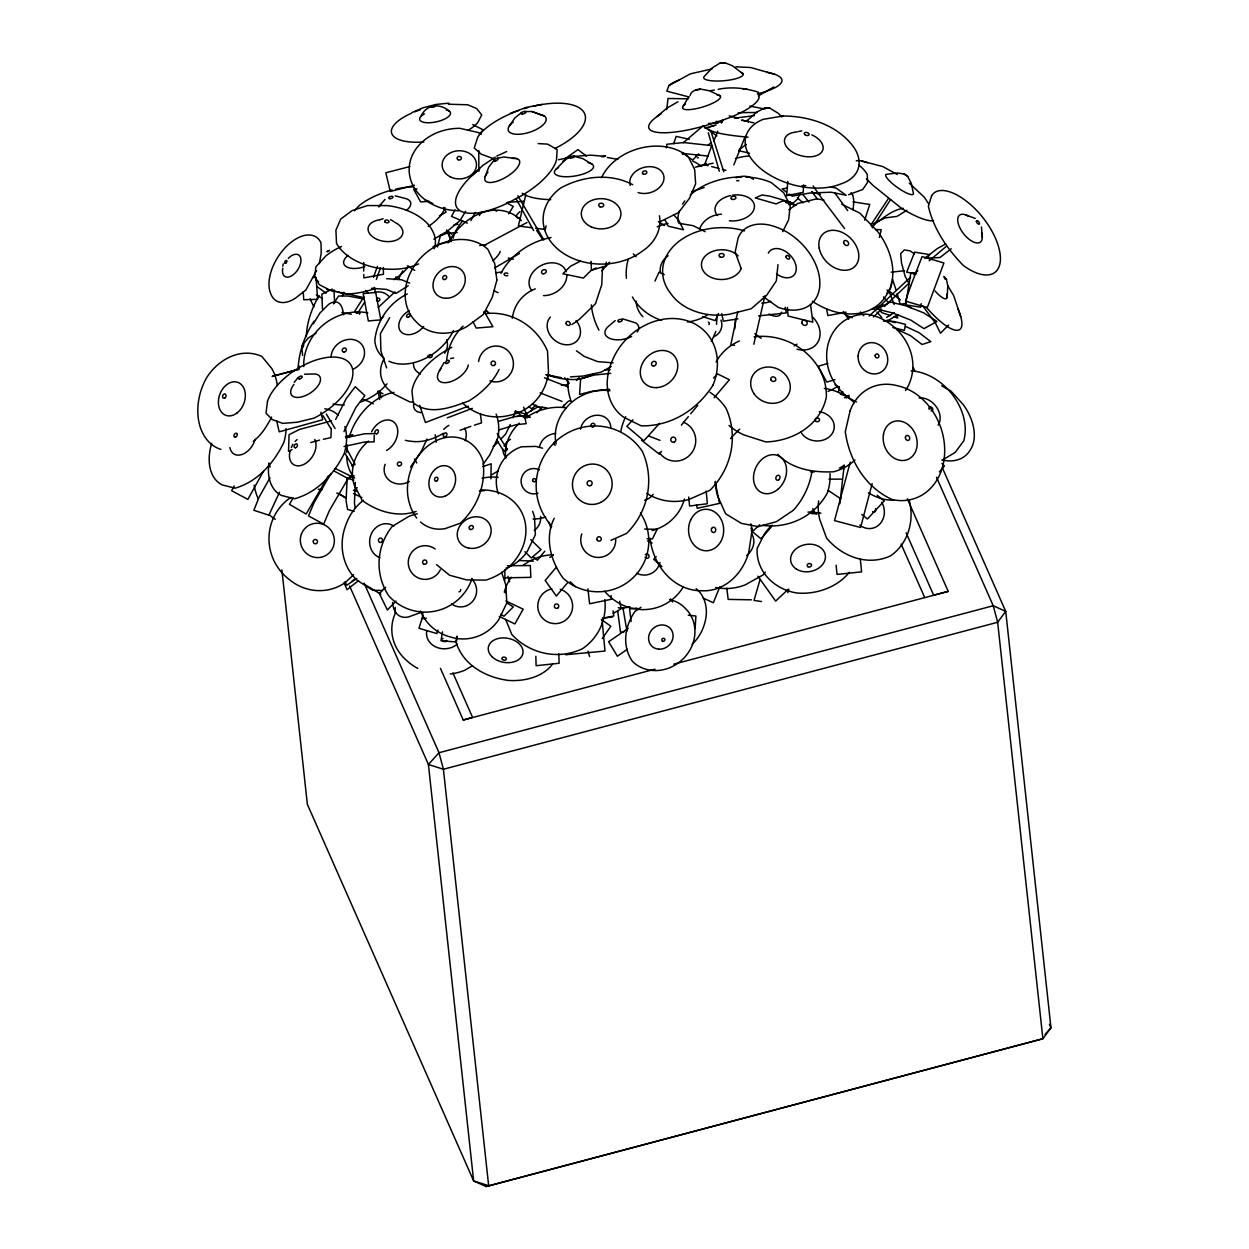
<?xml version="1.0" encoding="UTF-8"?>
<svg xmlns="http://www.w3.org/2000/svg" width="1249" height="1249" viewBox="0 0 1249 1249"><rect width="100%" height="100%" fill="white"/><g stroke="black" fill="none" stroke-linecap="round" stroke-linejoin="round"><path stroke-width="1.5" d="M374.232 435.276L374.122 441.881L364.614 441.99L344.021 446.502M333.951 289.784L334.623 302.961M363.678 262.524L363.709 271.095M331.266 428.313L330.938 437.618L323.366 439.289M422.787 613.072L422.568 618.614L426.346 618.193M602.564 267.036L601.768 284.647L595.492 303.71L579.677 319.057A53.535 42.638 -30 0 1 571.777 324.506M803.575 185.039L803.216 192.346L786.636 195.687L787.807 181.339M734.802 328.893L735.333 319.885M695.068 628.559L695.927 616.054L688.324 615.211M298.87 369.642L299.135 366.035M716.504 324.35L717.207 314.732M298.089 368.767C298.901 351.843 304.756 335.278 314.03 321.165M302.617 355.419L301.79 346.566M947.148 297.387L947.772 285.818L946.477 279.417L943.932 276.466L944.978 279.027L946.477 279.417M839.874 503.706L844.23 465.034M777.971 264.679L776.363 280.853L766.543 295.451L751.195 308.753L729.307 314.28A54.644 41.639 -2.5 0 1 670.432 293.093A59.171 43.512 -0.7 0 1 677.38 242.634A59.171 43.512 -0.7 0 1 744.529 230.878M355.325 482.379L354.435 503.3L355.309 508.437M907.711 176.406L904.245 174.079L907.477 176.031L911.286 183.291L913.269 192.674A16.862 3.794 35.5 0 1 899.061 188.646A16.862 3.794 35.5 0 1 886.009 174.376L897.313 172.971L904.526 174.064M666.747 109.615L667.996 98.484L688.355 98.812M666.388 147.882L666.857 144.275L683.546 142.542L711.633 145.618M853.036 209.894C853.582 204.414 854.878 197.467 851.24 192.752M838.501 392.139L839.297 386.644M921.184 303.663L920.622 307.192L905.572 304.834L910.896 272.75L916.547 273.625M282.789 266.24L283.211 263.851M442.552 631.807L440.975 640.799L456.338 641.97L457.29 636.584M319.354 263.555L321.212 253.266L320.993 242.79A37.329 21.295 -57.3 0 0 285.943 246.912A37.329 21.295 -57.3 0 0 270.861 294.03A34.472 19.953 -60.4 0 0 295.56 298.089L305.911 289.924L316.606 270.58M753.818 344.256L764.919 295.748M440.647 234.687L437.431 247.037M546.094 225.788L545.267 229.488L535.649 228.239M456.993 636.163L455.838 641.252C462.349 664.827 485.814 677.598 508.718 680.455A51.287 35.643 10 0 0 552.495 664.109M737.675 312L730.821 344.74L734.537 345.286M879.358 237.419L881.263 229.738L875.643 229.519M525.751 194.922L518.366 225.975L531.809 227.74M872.161 483.597L860.592 527.5L834.519 520.614L850.272 462.036M760.126 579.317L754.006 600.394L761.562 601.55M787.807 592.76L788.837 589.263M422.802 616.069L418.961 628.278L436.885 633.571L437.977 630.089M864.683 220.199L869.726 204.43L853.051 201.87M673.679 143.697L676.146 136.406L689.323 139.263M373.498 277.34L377.385 266.38M376.371 279.401L380.492 267.739M513.089 417.791L515.603 410.765M485.174 176.577L488.718 167.163L494.151 160.059M711.602 146.149L704.561 164.806L708.121 165.711M733.85 164.852L745.216 136.391M712.18 68.867L690.432 73.832L668.918 85.572L666.779 91.161L689.214 97.032M719.955 63.106L724.857 62.825L720.408 62.856L712.18 67.899L704.53 76.142A19.828 4.762 -4.9 0 0 725.45 80.592A19.828 4.762 -4.9 0 0 740.844 72.348M301.993 345.739L308.097 338.151L315.997 333.124M335.669 419.414L346.145 398.712L355.247 386.722L364.864 395.621L355.762 407.611L343.975 431.623M719.799 586.874L713.366 602.736L703.312 598.146M713.663 141.168L717.8 131.207M439.476 370.656L444.098 362.507M291.314 447.564L292.812 444.254M654.976 281.087L659.019 272.22L664.249 274.655M718.456 313.546L715.224 320.634L702.703 316.668M426.971 439.055L421.35 451.342L410.515 467.126M554.213 518.273C544.283 537.913 550.715 561.066 563.049 578.115A51.287 50.959 39.6 0 0 640.487 513.058M799.906 194.095L797.533 199.013L793.599 202.728L788.853 204.664M510.263 424.504L505.595 434.168L500.787 439.164M501.598 572.229L505.829 584.969L506.829 602.955L498.866 619.426A43.309 42.419 -73.4 0 1 450.577 637.021A46.9 45.62 -64.3 0 1 420.398 610.995M782.701 231.674L788.634 219.871L790.274 205.648L783.669 192.705L771.258 182.573A57.954 37.704 -7.4 0 0 745.715 176.968M721.532 123.011L723.171 119.779M350.188 478.242L351.781 475.229M455.026 209.832L451.498 216.389L467.345 223.118M470.873 220.589L475.291 212.392M234.203 485.97L231.627 490.701L247.88 499.397L263.648 470.889M279.526 492.215L268.878 515.181L253.844 510.279L259.183 497.008L270.034 477.774M479.335 215.577L481.162 212.283M505.392 592.775L505.876 591.917M928.132 257.091L929.553 254.577L914.658 252.142L906.665 272.235L915.97 273.765M328.425 475.76L306.146 514.042L289.409 504.315L293.203 497.914M389.672 317.652L380.414 333.639L380.914 351.125L386.644 367.877M294.218 382.413L298.199 377.401M682.797 106.758L688.683 96.922M313.39 323.834L319.885 313.093L328.69 304.334A47.368 16.737 -69.8 0 1 343.491 314.779M465.643 211.284L460.022 220.558L447.532 231.034L433.871 239.199M508.671 213.876L513.277 206.444L506.532 202.713M330.923 473.512L314.28 502.239L308.472 515.931L323.663 524.112L329.471 510.435L348.081 478.554L334.591 471.279M333.499 303.897L338.51 296.029L348.003 296.013L363.225 298.854M356.777 313.499L354.794 311.204L363.849 296.981M357.542 313.405L364.63 302.274M872.286 227.911L890.631 199.528M870.928 224.867L888.617 198.248M509.342 125.962L514.853 117.921L521.676 112.488M602.205 638.598L610.839 626.233L601.362 619.473M483.176 464.222L489.811 454.839L498.023 437.447A51.287 37.142 -55.9 0 0 496.118 414.059M661.486 451.326L659.41 454.23L641.549 440.272M714.116 397.744L729.432 379.727L717.597 373.935L713.569 378.025M765.294 572.089L763.108 574.93L745.231 584.86A48.539 41.045 -31.8 0 1 715.739 587.405M378.915 206.678L384.989 199.387M420.944 116.391C426.143 104.151 440.241 102.871 449.499 111.333M681.376 425.113L688.355 416.557M544.767 551.199L537.382 560.239L533.214 556.82M659.581 423.333L643.844 440.803L626.857 426.362L632.962 419.789M690.697 413.778L697.707 405.441M555.992 169.364L565.048 159.95M556.367 567.218L545.173 580.442L556.336 596.023L567.53 582.783M479.413 134.221L483.16 129.834L472.793 124.588M939.373 471.903L944.431 465.986L941.902 463.395M771.195 527.094L761 538.803L751.242 530.731M576.601 380.461L579.114 377.604M601.784 270.83L609.574 262.212M1045.085 1034.359L1050.971 1027.833L1005.726 611.37L942.683 468.578M846.541 397.978L849.086 395.215M656.162 556.648L653.711 559.287L661.939 566.578M378.182 307.457L394.981 291.907M381.054 319.073L383.677 316.262M354.341 210.769L359.4 205.414A47.368 20.796 -16.7 0 1 392.092 189.989M359.478 314.248L360.087 312.859L358.479 312.75M498.367 441.662L495.962 444.144A34.472 18.36 -60 0 1 493.136 446.549M385.582 587.217L379.415 593.587L387.346 610.012L395.964 601.097M496.915 440.304L503.909 451.357L505.564 450.062M683.25 142.745L703.015 125.899L716.895 135.907M698.675 153.861L692.664 160.028L683.422 153.362M948.569 325.083L940.466 333.218L935.532 323.179L922.855 306.083M695.724 90.115C708.136 88.726 691.665 87.571 690.135 95.47M302.68 344.302C305.099 342.538 302.648 350.204 301.727 347.316M769.915 108.179L764.888 108.039L769.915 108.179L778.252 113.284L781.843 116.984M295.139 441.443L297.059 439.57M869.242 315.981L910.63 277.075M873.457 317.012L881.622 309.174M884.354 306.567L909.007 283.148M472.184 175.531L482.957 165.321L495.26 157.124M788.166 589.294L775.66 601.112L757.878 576.164M354.451 490.357L357.245 487.734M759.782 524.736L753.412 530.669L750.852 528.233M353.608 574.774L345.114 582.674A46.666 45.448 49.1 0 1 289.815 579.926A50.522 49.523 58.7 0 1 290.783 497.492M840.343 394.122L842.825 391.889M913.487 274.561L917.765 270.799M929.194 260.744L946.68 246.053M708.167 145.181L711.009 142.683M523.347 417.447L527.546 413.809M530.357 411.374L533.151 408.954M656.958 116.579L667.028 108.023L677.988 101.747M329.517 250.346L326.91 251.72L329.112 250.612M535.977 405.16L531.637 408.751L528.514 406.549M738.971 149.833L746.356 144.369M358.572 580.629L347.05 589.684L344.068 582.799M344.958 453.356L352.39 465.565M924.791 258.246L937.515 248.426L945.68 243.961M951.254 248.801L939.935 257.528L926.68 258.153M431.639 106.227C429.375 108.241 436.541 107.164 434.433 105.728M615.211 320.603L607.529 327.176A17.174 9.227 -11 0 0 610.199 338.588A17.174 9.227 -11 0 0 631.651 336.496M494.745 267.895L519.443 253.453M788.79 209.832L797.674 203.525L816.705 198.825L823.918 200.074M627.295 649.23L617.412 656.24L608.606 641.736L628.2 628.356M564.813 158.904L577.975 149.615L586.406 156.078M758.346 95.892L773.818 86.977M640.971 607.295L634.976 611.448C624.547 626.171 621.705 646.201 632.572 661.517A37.439 33.785 -41.9 0 0 683.219 658.785A37.439 33.785 -41.9 0 0 685.623 608.716A34.582 31.584 -46.9 0 0 669.526 599.614M352.187 581.019L355.138 579.021M356.792 578.474L346.691 585.266L345.021 581.831M564.22 404.707C559.021 413.232 567.546 399.43 570.543 400.773M562.628 161.527L569.638 156.999M408.22 285.724L396.105 293.421L386.456 289.393L371.515 288.285M871.474 226.069C881.825 219.808 890.849 210.082 903.324 208.302M906.805 210.285L896.969 216.405L885.182 217.904L873.301 223.68M886.665 317.418L894.378 312.625M888.445 320.415L897.812 314.592M942.62 459.944L955.126 452.45L963.728 440.928A51.287 38.875 49.9 0 0 911.208 370.875M407.283 293.952C389.391 302.726 376.667 320.634 374.825 340.555A46.088 32.677 -38.2 0 0 384.114 358.291M472.575 665.686L464.862 670.213A48.539 40.358 -0.6 0 1 450.28 674.007M483.988 245.444L527 222.525M611.151 366.535L601.253 372.093L582.955 376.074L570.434 376.886M439.586 215.78L446.127 212.127L443.52 207.506M483.628 312.547L486.954 310.782L489.155 313.53M580.598 261.01L570.512 266.256L562.846 273.765L583.377 278.059L591.042 270.549L596.085 267.926M765.013 107.914L756.707 112.082L748.089 119.779A19.828 2.592 2.3 0 0 749.135 121.793L741.625 120.138L748.385 121.543M660.924 221.338L678.519 212.564L689.448 198.31L695.631 183.884L694.678 169.583L688.464 157.062A51.006 38.048 -16.6 0 0 641.33 147.913A51.006 38.048 -16.6 0 0 601.565 177.655M292.001 449.624L288.519 451.357L289.097 434.636L299.573 429.422L331.531 420.882M332.25 289.128L321.82 294.171L322.461 308.846M496.79 156.094L506.657 151.535M684.874 153.518L682.391 154.423M610.917 540.333L626.576 533.432C648.247 511.965 655.022 479.257 642.314 451.311A59.171 57.86 -69.5 0 0 561.785 436.51A59.171 57.86 -69.5 0 0 546.047 518.632A54.644 53.364 -81.6 0 0 551.73 526.485M412.217 112.441L423.239 107.695L436.104 104.432L448.859 103.152M439.242 236.436L447.845 232.736L451.186 241.666M447.283 417.869L472.341 408.376M460.085 430.265L470.811 426.331M498.554 421.35L514.729 416.604L524.549 415.652L526.172 423.692L516.352 424.644L498.476 430.046M872.458 309.003L883.184 304.912M510.482 113.253L526.126 107.445L542.019 104.432M468.359 406.144L425.425 422.521L419.648 405.238M420.335 612.666L408.392 616.975A44.386 21.561 -61 0 1 392.529 602.502M482.77 466.611L491.169 463.801L490.873 478.882M281.899 569.95L307.363 804.34L473.652 1180.929L486.142 1186.55L1042.884 1038.731L1050.971 1027.833L1049.394 1024.258M416.136 511.481C397.525 517.711 377.557 511.7 362.179 500.396L354.232 485.018A45.542 40.249 -20.6 0 1 368.517 441.084M474.37 425.191L481.505 422.911L480.365 413.575M691.946 191.456L704.139 187.569M310.767 442.521L319.588 440.116M348.971 477.212L354.123 475.635M827.853 363.397L818.111 366.316L826.807 382.1L834.925 379.665M697.598 166.429L702.734 164.899A37.329 2.264 -19.5 0 0 706.216 163.557M345.801 437.79L364.755 433.746L374.263 433.637M379.837 219.668L383.1 218.747M440.444 668.356L463.254 720.017L472.559 717.41L452.903 672.899M505.502 448.719L507.156 448.906M506.719 450.546L505.049 450.358M272.735 376.136L297.231 369.642M272.095 376.464L298.48 369.47M463.254 720.017L654.976 669.167M673.773 664.187L948.225 591.402L907.32 498.773M486.142 1186.55L1042.884 1038.731L997.654 622.267L993.236 605.749L936.5 477.243M948.225 591.402L933.628 595.133L906.118 532.823M704.717 128.007L714.069 125.79M788.103 195.187L791.21 194.485M605.999 264.195L609.262 263.461M603.486 156.765L605.546 155.86L601.565 156.765M695.365 167.179L713.179 163.182M844.449 397.744L848.212 396.901M602.627 618.427L613.79 616.022L613.134 610.808M558.584 159.747L569.45 157.468M798.236 131.582L801.827 130.848M848.617 194.688L862.716 189.52L867.509 182.432L867.306 174.563A46.088 22.06 15.2 0 0 858.922 165.071M503.909 451.357L507.235 449.328L497.258 433.512M450.483 358.588L453.684 357.963M497.258 158.311L503.925 157.015L517.07 158.701M710.572 90.724L714.334 90.037M718.097 89.335C731.461 86.54 745.419 88.055 758.346 92.176L759.095 97.781A53.535 14.941 -15.1 0 1 716.957 121.918A57.954 14.332 -17 0 1 657.083 132.332A57.954 14.332 -17 0 1 661.158 113.815M846.088 312.203L827.884 315.56L826.573 308.706M409.953 166.554L385.816 172.752L390.312 191.472L414.434 185.274M787.495 187.975L782.139 188.911L786.417 192.003M734.428 118.14L754.349 115.673M737.94 318.87L723.312 321.18L721.719 313.686M758.658 315.903L786.386 312.89L785.184 307.27M630.042 607.03L621.034 608.247L619.691 601.237M624.297 631.729L620.472 632.213L617.709 610.917M636.834 608.091L629.574 608.919L631.12 621.627M448.407 104.229L467.594 104.76L476.65 108.538L481.739 114.955L477.93 122.277A42.56 17.283 -10.9 0 1 468.25 130.177M891.146 272.157L904.541 270.736M905.868 303.538L900.123 304.147L897.188 293.624M610.714 373.357L594.415 375.028L580.66 378.478L579.567 394.403L593.306 390.968L609.621 389.282M386.675 278.668L401.616 279.776L409.656 283.133M454.09 224.679L457.899 224.32M565.672 654.741L604.984 651.057L602.112 620.378M447.876 233.36L457.212 232.501M504.284 577.865L530.841 577.35L530.31 565.547L507.406 565.735M304.537 374.216L314.904 373.966A16.862 8.727 -33.1 0 1 317.23 386.862A16.862 8.727 -33.1 0 1 296.278 397.385A16.862 8.727 -33.1 0 1 293.937 384.489M479.366 491.044L484.737 490.638M604.703 370.063L610.183 369.657M574.883 156.328L591.074 155.157L604.703 156.406M602.845 617.849L612.182 617.162M507.344 202.338L524.096 201.276M697.285 157.858L698.332 157.811M417.01 188.911L413.544 189.099L420.616 201.854L429.281 201.37M801.889 185.726L805.746 185.586M743.233 89.303L747.011 89.179M312.547 277.528L316.044 277.434L317.699 299.354L303.726 299.729L303.257 291.72M524.283 111.52L532.043 111.536L544.486 116.126M762.483 525.345C788.681 528.92 814.676 516.305 827.353 492.949A51.287 49.96 -22.1 0 0 829.992 473.512M756.91 112.519L743.795 112.582A45.542 2.389 -4.1 0 0 738.206 112.894M351.781 466.033L355.091 464.378L345.692 446.939M828.946 479.163L841.404 479.132M382.381 590.434L372.764 590.324L357.37 580.426A47.368 41.81 -82 0 1 345.614 525.626A51.287 46.229 -79.7 0 1 363.506 500.209M644.609 529.092L657.146 529.295L652.446 538.881L647.076 538.787M751.367 599.817L728.198 599.395L726.793 588.232M413.684 402.053L409.937 401.959L394.387 394.278A45.542 32.412 -6.2 0 1 383.833 359.353M810.367 471.841L814.223 471.997M883.418 321.055L893.972 321.508L905.509 324.365L904.338 330.392L892.816 327.519M519.053 560.504L533.37 561.113M735.895 66.822L750.649 67.524L775.083 74.44M485.393 313.608C512.262 310.548 537.086 326.66 547.53 351.188L548.467 371.624A48.539 47.681 -83.9 0 1 510.123 415.183A52.552 51.225 -77.1 0 1 462.567 402.974M811.382 513.558L815.254 513.761A48.055 47.977 -20.5 0 1 812.756 508.593M538.21 143.588L547.546 144.103L557.132 149.583L556.523 159.856A53.535 22.779 -29.2 0 1 515.119 199.106A57.954 22.591 -30.7 0 1 458.82 209.801A57.954 22.591 -30.7 0 1 479.538 169.13M626.155 607.139L629.793 607.342M622.283 318.76L635.71 322.898A17.174 9.227 -11 0 1 637.255 332M613.056 362.834L597.725 361.632L584.298 356.449L576.413 350.782M607.279 157.499L617.88 159.372M682.11 153.377L708.355 156.078M395.23 195.843L405.347 198.482A17.533 8.4 -16.5 0 1 406.3 210.519M546.625 407.752L538.865 406.924L532.215 404.114M839.344 467.938L844.418 468.531M790.289 202.088L782.655 200.995L776.051 203.915L755.348 197.92L761.952 195L769.587 196.093L790.289 202.088L795.925 205.476L785.574 202.479M699.752 88.929L709.51 90.802L720.064 95.814M678.847 223.306L693.133 225.679L705.185 231.69M749.806 106.071L765.028 109.038M716.114 121.356L721.657 122.34M341.789 312.469L351.297 314.233M545.751 374.669L561.566 377.713M618.255 607.685L623.751 608.763M830.538 186.928L836.174 188.084L846.135 195.297L831.1 192.221L809.93 193.017L792.1 196.124L789.259 194.063M861.357 160.934L882.824 166.585L897.25 174.485M326.738 289.44L335.856 291.423M337.573 291.813L363.818 297.621M508.281 258.028L513.464 259.214M573.713 156.156L582.846 158.67L592.182 164.259M729.213 115.86L738.112 118.14M711.696 166.617L718.815 168.443M722.375 169.364L725.95 170.27M515.259 411.311L526.438 414.246L523.581 407.112M353.42 490.295L356.964 491.247M542.597 448.219L535.868 446.393L521.504 446.799A37.329 37.033 19.9 0 0 498.32 493.761M840.686 394.294L849.148 396.682M546.75 374.762L555.337 377.167M353.842 480.162L347.16 478.211L346.082 500.865L347.565 509.436L354.248 511.372M965.649 214.859L975.25 218.481M887.087 320.103L895.361 322.679M890.428 315.591L881.372 312.515L880.561 309.143M894.05 316.824L897.672 318.058L896.876 314.686M493.308 158.607L481.13 154.142L474.245 148.006L477.664 137.328A53.535 20.53 -19.3 0 1 518.6 110.552M532.043 111.536L540.13 114.533A19.828 8.321 -18 0 1 541.145 126.524A19.828 8.321 -18 0 1 514.26 134.049A19.828 8.321 -18 0 1 513.23 122.059M544.47 377.791L567.952 386.925M540.114 392.873L562.034 401.413M649.261 436.213L659.972 440.335M724.576 62.622L732.476 65.775L743.108 73.941M845.745 315.123L852.255 317.73M505.907 600.988L523.175 609.169L514.869 623.938L499.35 616.475M632.697 184.68C610.121 172.705 582.44 176.062 560.567 188.068A57.954 44.23 0.5 0 0 559.614 250.612A57.954 44.23 0.5 0 0 641.564 251.673A53.535 41.123 4.5 0 0 659.425 215.749M905.447 326.348L919.233 332.78L930.833 341.664L922.043 344.505L910.443 335.622L896.657 329.19M354.7 478.039L335.107 468.406M424.894 199.746L432.841 203.556M353.467 493.527L361.867 497.539M315.529 280.057L318.573 281.54M841.654 204.18L859.827 213.111L877.844 231.783A61.435 44.074 47.8 0 1 885.963 295.826A66.509 49.164 45.1 0 1 812.303 301.243M378.197 391.218L382.975 393.778M852.677 195L851.131 193.173M493.371 209.395L496.743 211.268M481.271 134.221L478.18 132.503L459.835 128.319A50.225 41.186 -0.7 0 0 409.157 169.349A50.225 41.186 -0.7 0 0 458.929 210.706M390.547 219.683L393.591 221.37M316.309 295.045L322.523 298.527M941.684 385.832L951.098 391.202L963.369 404.738A43.309 27.868 52.2 0 1 970.567 449.437A46.9 31.381 50 0 1 941.84 459.929M365.504 584.969L380.883 594.196M407.283 265.896L414.762 270.409M506.829 602.955L513.292 606.889L503.956 616.241L500.74 614.274M828.149 490.373L840.92 498.913M658.364 221.635L664.624 225.523M338.401 493.417L346.082 498.21M541.379 408.704L538.241 406.674L525.017 414.34L529.717 417.416M811.944 510.982L816.784 514.229M763.17 296.606L778.205 307.332A49.835 33.77 45.8 0 0 819.859 282.539A49.835 33.77 45.8 0 0 776.831 227.334A46.041 30.632 42.5 0 0 738.128 237.966L735.161 252.126L740.938 267.957M316.731 286.427L326.239 293.25M914.409 253.922L910.256 250.908L904.292 249.909L900.638 253.781L901.528 262.961L905.103 276.201A49.835 14.051 53.3 0 0 909.444 283.976M395.839 276.919L398.977 279.214M835.019 384.77L839.531 388.111M877.204 495.26L884.23 500.927L867.415 518.991L861.794 514.463M909.21 183.119L924.307 197.201L928.429 203.571M436.51 564.61L449.562 575.227L466.626 579.911L485.845 580.114A51.287 44.371 -30.5 0 0 525.845 527.859A51.287 44.371 -30.5 0 0 480.412 489.998M516.883 411.842L522.051 416.339M447.61 230.737L451.638 234.297M570.215 581.722L575.274 586.64M530.825 539.646L541.051 549.685L531.293 557.975L524.908 551.699M866.447 178.763L872.926 185.336L901.544 208.364A49.304 11.116 35.5 0 0 933.487 220.48M777.721 454.355C792.022 469.452 813.739 472.684 833.614 471.779A51.287 43.091 4.8 0 0 854.972 460.054M873.426 308.16L875.721 310.642M860.374 312.016L863.824 315.747M673.554 214.656L678.504 220.074L683.484 229.754L668.246 226.178L664.921 219.715M365.863 290.517L368.018 292.906M876.954 312.031L881.872 317.589M883.48 296.934L888.554 302.867M564.61 377.744L569.247 383.349M811.928 191.706L817.346 199.013M803.013 194.703L808.993 202.01M887.04 290.065L890.115 293.952L894.19 304.475M484.206 311.594L492.933 326.707L476.212 328.065L473.043 321.836M847.712 210.597L834.972 193.127M844.636 228.661L831.475 211.143A53.535 5.667 52.8 0 1 813.13 185.96M843.231 311.532L848.633 319.198M536.586 230.347L542.909 239.73M670.541 598.942L672.555 602.002M326.317 414.075L335.075 428.485M323.023 415.745L330.798 428.532M947.632 285.537L953.658 295.56L960.715 316.543M543.815 239.808L517.82 195.765M533.635 230.581L516.056 198.716M446.689 229.941L451.826 240.464M310.064 298.854L313.874 306.817M901.107 544.08L924.697 597.522M364.146 583.174L439.008 752.741L443.411 769.259L488.656 1185.723L473.652 1180.929L428.407 764.466L349.595 585.984M505.642 619.379L511.84 634.508C529.779 653.992 558.397 660.237 582.471 648.715A51.287 50.944 -86.4 0 0 604.781 599.661M268.988 463.707L270.174 467.017M892.457 279.105L896.095 290.033M723.796 171.769L711.181 131.972M719.315 171.238L708.308 132.769M532.667 511.325L534.463 516.774L535.384 534.744L527.375 551.199A43.309 42.263 -69.4 0 1 506.017 568.17M587.936 651.182L589.606 656.568M810.539 304.475L812.802 322.133L788.041 316.028L787.463 307.41M750.805 523.784L752.226 529.311L748.729 552.573A56.002 46.65 -87.3 0 1 701.954 590.761A60.623 51.365 88.7 0 1 650.011 538.241M715.209 482.114L719.518 503.394L697.207 508.296L696.52 504.768M320.931 412.232L322.664 419.758L279.198 431.842L276.591 420.554M623.017 608.357L626.936 631.057M556.164 444.035C551.808 424.894 564.08 404.567 581.16 395.98A42.56 36.283 -28.5 0 1 610.027 390.796M378.072 391.218L379.665 399.508M303.757 366.582C302.929 346.519 315.638 327.082 333.545 318.136A47.368 39.468 -31.2 0 1 367.815 312.953M981.48 227.021L982.323 237.732M435.245 434.793L436.135 442.271M611.026 595.508L611.448 599.239L589.606 603.767L587.936 588.857M860.327 559.037L861.591 571.87L837.017 574.415L836.112 565.235M706.2 491.107L707.356 503.737L689.573 506.032L688.745 497.008M606.311 262.181L606.452 265.756L591.433 270.268L591.058 261.306M558.818 653.82L559.099 663.266L536.118 665.701L535.837 656.24M383.302 267.458L383.459 274.249L363.865 277.887L363.787 274.499M395.215 607.357L395.262 612.822M478.773 150.598L478.882 171.285M482.083 478.258A46.9 45.417 -61.4 0 1 498.164 477.399M420.585 522.051A43.309 34.738 -74.2 0 0 445.284 528.577L460.319 523.222C477.524 507.359 486.22 484.175 483.004 460.912A46.9 37.892 -69.9 0 0 432.638 442.614A46.9 37.892 -69.9 0 0 409.953 504.924A43.309 34.738 -74.2 0 0 416.744 518.054M524.814 416.869A46.9 36.44 -12.4 0 1 530.185 417.104M505.626 457.025A16.034 12.459 -12.4 0 1 503.206 449.375M504.112 446.112A16.034 12.459 -12.4 0 1 510.513 439.258M509.654 581.8A48.055 37.376 38.3 0 1 507.984 576.32M471.7 579.099A16.034 15.597 -64.3 0 1 472.903 601.05A16.034 15.597 -64.3 0 1 451.389 603.798M460.694 589.575A2.045 1.983 -64.3 0 1 458.961 591.885M443.254 433.356A43.309 28.696 -36.6 0 1 411.186 441.272A46.9 29.554 -35.5 0 1 405.332 440.288M420.991 412.607A16.034 10.101 -35.5 0 1 413.653 404.083M516.758 416.557A14.239 13.895 -53.9 0 1 522.207 416.089M524.002 416.417A14.239 13.895 -53.9 0 1 527.375 417.775M420.445 373.997A16.862 11.944 -2.5 0 1 413.528 364.005M429.281 354.7A2.139 1.514 -2.5 0 1 432.154 355.934A2.139 1.514 -2.5 0 1 429.656 357.62A2.139 1.514 -2.5 0 1 428.064 355.512M409.297 481.458A16.862 15.113 -16.1 0 1 390.078 480.99A16.862 15.113 -16.1 0 1 385.16 464.3M414.418 459.117A16.862 15.113 -16.1 0 1 416.682 462.989M440.335 569.747A16.862 16.846 -43.4 0 1 416.916 577.272A16.862 16.846 -43.4 0 1 410.952 553.416A16.862 16.846 -43.4 0 1 435.152 548.998M472.075 578.537A49.304 49.242 -43.4 0 1 388.845 595.945C374.544 574.54 376.105 546.25 392.311 526.329L408.813 516.446A45.542 45.386 -16 0 1 417.338 513.792M314.779 439.445A16.862 11.428 -56.7 0 1 303.382 464.644A16.862 11.428 -56.7 0 1 290.221 450.514M344.911 426.565A49.304 33.442 -56.7 0 1 344.302 453.403C334.014 474.152 317.48 492.449 294.53 498.773L281.509 495.447A45.542 30.054 -59.6 0 1 268.957 463.004M324.818 408.798A49.304 33.442 -56.7 0 1 338.292 415.324M318.323 489.311A50.522 49.523 58.7 0 1 322.273 489.514M336.746 493.043A50.522 49.523 58.7 0 1 346.254 498.179M352.811 434.699A50.522 20.811 -5.1 0 1 345.473 436.494M362.678 399.493A50.522 20.811 -5.1 0 1 373.232 403.895M286.099 428.532A49.304 33.13 -58.2 0 1 283.96 442.193C273.968 462.957 257.903 481.552 235.109 488.172L222.244 484.924A45.542 29.742 -61.1 0 1 211.674 443.348M255.108 439.445A16.862 11.335 -58.2 0 1 241.744 454.574A16.862 11.335 -58.2 0 1 229.878 447.564M364.724 266.662A17.533 8.712 -16.1 0 1 346.02 266.521A17.533 8.712 -16.1 0 1 348.081 255.421M408.579 266.115A51.287 25.495 -16.1 0 1 393.716 279.682M375.434 288.441A51.287 25.495 -16.1 0 1 345.708 294.077L330.236 290.283L319.276 284.647L314.842 276.076L315.872 266.802L325.927 255.889A47.368 21.67 -16.4 0 1 341.477 246.443M394.465 222.119A17.533 10.804 8.5 0 1 397.978 239.355A17.533 10.804 8.5 0 1 370.812 235.14A17.533 10.804 8.5 0 1 379.665 219.824M418.602 263.898A51.287 31.6 8.5 0 1 336.512 243.336L335.919 230.191L340.68 219.09L352.046 210.628L367.503 205.57L387.159 205.601A47.368 27.728 10.2 0 1 432.513 230.909A51.287 31.6 8.5 0 1 434.215 248.645M386.987 383.833A51.287 43.653 -34.4 0 1 360.321 402.084M344.334 404.957A51.287 43.653 -34.4 0 1 333.061 403.973M331.063 356.792A17.533 14.926 -34.4 0 1 346.348 339.759A17.533 14.926 -34.4 0 1 364.146 349.455A17.533 14.926 -34.4 0 1 353.514 369.017M275.311 519.334A51.287 41.81 -85.9 0 1 269.16 514.588M258.324 499.147A51.287 41.81 -85.9 0 1 254.14 485.127M253.25 441.412A51.287 37.579 -70 0 0 268.051 423.505A47.368 36.034 -68.5 0 0 271.611 417.057M220.886 449.39A51.287 37.579 -70 0 1 206.382 378.088C217.857 359.618 240.433 346.925 261.79 356.387L271.72 368.455A47.368 36.034 -68.5 0 1 277.247 385.457M374.185 287.395A52.552 30.897 -67.8 0 1 375.527 293.281M319.135 295.701A52.552 30.897 -67.8 0 0 312.469 309.049A48.539 27.056 -69.6 0 0 306.317 336.59M444.972 207.459A51.287 24.558 -16.5 0 1 428.22 226.506M378.775 206.756A17.533 8.4 -16.5 0 1 381.335 204.336M395.761 189.099A47.368 20.796 -16.7 0 1 413.06 186.835M446.674 339.822A17.533 15.972 6.4 0 1 444.613 353.342M446.252 109.974A15.753 5.823 -12.2 0 1 445.784 118.452A15.753 5.823 -12.2 0 1 423.926 122.34A15.753 5.823 -12.2 0 1 424.41 113.846M423.879 141.996A46.088 17.018 -12.2 0 1 391.905 133.908A46.088 17.018 -12.2 0 1 411.467 113.222M414.887 111.785A46.088 17.018 -12.2 0 1 420.21 109.85M374.638 292.407A13.083 11.694 -3 0 1 388.533 296.044M342.32 295.857A38.251 34.191 -3 0 1 343.912 292.266M288.3 258.356A12.771 7.275 -57.3 0 1 300.837 258.746A12.771 7.275 -57.3 0 1 291.189 276.076A12.771 7.275 -57.3 0 1 282.836 268.176M653.196 494.401A15.753 15.285 13.9 0 1 644.531 500.24M684.436 498.991A46.088 44.699 13.9 0 1 652.181 530.513M580.52 429.219A15.753 13.723 -31.7 0 1 596.819 415.246A15.753 13.723 -31.7 0 1 610.808 428.001M478.554 361.507A17.97 17.517 -77.1 0 1 499.631 346.395A17.97 17.517 -77.1 0 1 512.746 368.736A17.97 17.517 -77.1 0 1 489.951 380.929M446.627 360.852A52.552 51.225 -77.1 0 1 463.082 326.13M571.058 401.226A66.509 62.216 32 0 1 567.686 378.463M642.86 316.7A22.747 20.078 39.8 0 1 636.1 301.181M598.942 330.126A66.509 58.687 39.8 0 1 591.339 304.865M711.259 341.43A66.509 58.687 39.8 0 0 713.741 336.246A61.435 53.161 43.2 0 0 715.802 331.344M636.084 256.732A53.535 18.251 44.1 0 1 633.337 253.953M588.029 162.651A19.828 6.667 -9.4 0 1 588.201 171.972A19.828 6.667 -9.4 0 1 561.144 176.39A19.828 6.667 -9.4 0 1 558.615 167.46M550.715 199.621A57.954 19.516 -9.4 0 1 522.191 193.252M512.387 158.436A19.828 7.728 -30.7 0 1 516.477 168.693A19.828 7.728 -30.7 0 1 492.059 182.385A19.828 7.728 -30.7 0 1 487.984 172.128M566.781 274.718A19.828 15.285 -28.2 0 1 543.518 295.607M531.809 290.564A19.828 15.285 -28.2 0 1 540.505 265.834A19.828 15.285 -28.2 0 1 566.203 271.751M500.974 273.39A57.954 44.699 -28.2 0 1 551.043 237.575M448.032 242.977A59.39 44.855 -64.7 0 1 521.364 220.636M479.725 245.553A20.312 15.331 -64.7 0 1 486.017 245.147M533.136 106.259A57.954 24.355 -18 0 1 584.329 113.019A57.954 24.355 -18 0 1 554.806 148.553M524.127 108.71A53.535 20.53 -19.3 0 1 527.734 107.648M576.054 320.462A17.876 14.629 38.7 0 1 575.898 341.867A17.876 14.629 38.7 0 1 553.151 338.901A17.876 14.629 38.7 0 1 550.325 317.121M549.373 375.09A52.255 42.747 38.7 0 0 568.373 379.321A48.274 39.749 43.2 0 0 593.447 373.841M512.324 318.245A52.255 42.747 38.7 0 1 535.259 288.862M500.162 251.377A52.255 8.587 -31.8 0 1 492.949 260.776M781.499 312.203A17.049 8.556 45.6 0 1 769.025 314.045M797.018 344.146A49.835 25.027 45.6 0 1 794.177 345.848M761.234 338.229A49.835 25.027 45.6 0 1 754.88 333.686M768.322 253.125A17.049 11.553 45.8 0 1 787.12 252.517A17.049 11.553 45.8 0 1 795.27 273.203A17.049 11.553 45.8 0 1 776.472 273.812M913.347 367.565A43.309 28.462 51.4 0 1 914.705 370.859M856.517 401.975A46.9 42.138 60.4 0 1 826.963 350.329A46.9 42.138 60.4 0 1 866.697 314.17C895.845 318.464 919.498 348.83 911.208 378.104A43.309 38.797 66.2 0 1 905.494 390.5M464.69 428.251A17.533 12.709 -55.9 0 1 465.237 440.85M443.723 429.391A17.533 12.709 -55.9 0 1 448.891 425.331M540.676 516.415A17.533 16.393 21.2 0 1 534.26 530.466M553.151 555.477A51.287 47.915 21.2 0 1 549.747 557.351M491.981 474.698A47.368 44.48 28.3 0 1 498.086 471.154M468.297 364.989A17.533 9.383 -33.8 0 1 446.658 382.584A17.533 9.383 -33.8 0 1 441.225 368.205M499.069 369.407A51.287 27.431 -33.8 0 1 468.906 400.929C451.467 407.377 429.781 415.917 413.247 402.818L411.967 391.265A47.368 23.731 -35.3 0 1 444.847 351.188A51.287 27.431 -33.8 0 1 451.795 347.331M505.736 458.149A47.368 41.514 -12.8 0 1 519.381 423.146M539.459 447.376A17.533 15.519 -7.7 0 1 555.696 433.419M525.064 418.415A51.287 45.354 -7.7 0 1 566.25 407.736M555.165 445.253A2.233 1.967 -7.7 0 1 556.148 441.459M683.281 586.936A51.287 48.773 65.4 0 1 604.61 591.199M660.003 562.362A17.533 16.674 65.4 0 1 636.615 573.213M647.544 540.926A17.533 16.674 65.4 0 1 652.134 543.018M645.218 554.806A2.233 2.123 65.4 0 1 648.418 554.618A2.233 2.123 65.4 0 1 648.293 557.928A2.233 2.123 65.4 0 1 645.124 557.257M615.71 539.334A17.533 17.424 39.6 0 1 595.554 557.226A17.533 17.424 39.6 0 1 581.8 533.885M371.562 431.826A17.533 12.631 -57.6 0 1 395.215 423.473A17.533 12.631 -57.6 0 1 386.597 450.467M353.982 477.352A47.368 33.458 -60.9 0 1 346.66 456.244M346.66 452.497A47.368 33.458 -60.9 0 1 347.503 444.941M349.142 437.509A51.287 36.939 -57.6 0 1 393.966 392.373M568.217 384.427A17.533 9.336 -10.2 0 1 561.441 385.27M547.889 379.555A17.533 9.336 -10.2 0 1 547.921 375.855M891.599 281.509A46.088 23.887 33.1 0 1 886.821 293.062M820.452 194.282A42.56 21.795 13.6 0 1 811.553 192.003M735.973 177.811A17.174 12.521 -22.7 0 1 753.412 179.325M735.458 158.451A50.225 36.596 -22.7 0 1 748.776 156M736.66 180.762A2.186 1.592 -22.7 0 1 738.877 180.949M720.954 320.103A12.771 12.287 -43 0 1 714.069 336.652M708.355 322.07A1.624 1.561 -43 0 1 708.854 324.646M519.397 218.263A48.383 7.837 -21.1 0 1 520.084 211.596M381.632 397.775A46.088 23.497 -46.2 0 1 379.837 391.109M423.63 326.535A15.753 11.179 -38.2 0 1 400.913 331.734A15.753 11.179 -38.2 0 1 409.235 310.689M453.481 330.563A46.088 32.677 -38.2 0 1 388.954 361.226M498.179 292.703A17.174 10.96 8.7 0 1 493.917 290.611M495.712 273.094A17.174 10.96 8.7 0 1 501.911 272.063M507.812 275.529A2.186 1.39 8.7 0 1 504.752 275.217A2.186 1.39 8.7 0 1 504.799 273.234A2.186 1.39 8.7 0 1 507.875 273.547M537.991 493.23A12.771 12.662 19.9 0 1 521.13 480.35A12.771 12.662 19.9 0 1 539.459 469.843M545.688 517.039A37.329 37.033 19.9 0 1 533.073 518.991M683.5 422.224A20.234 19.765 -63.7 0 1 691.228 453.465A20.234 19.765 -63.7 0 1 659.347 452.45M710.025 392.327A59.171 57.813 -63.7 0 1 726.044 408.298C738.69 436.26 731.649 468.906 709.947 490.264L689.011 499.444A54.644 53.379 -75.8 0 1 646.701 493.339M620.769 431.405A59.171 57.813 -63.7 0 1 625.671 416.729M812.022 471.154A59.171 45.823 -65.7 0 1 793.193 510.388L776.363 521.692L758.362 526.641L741.391 523.362L725.591 513.761L717.566 495.759A54.644 43.824 -65 0 1 715.38 481.349M739.673 429.125A59.171 45.823 -65.7 0 0 735.77 433.028A54.644 43.824 -65 0 0 730.571 438.602M716.067 362.023A59.171 51.677 25.1 0 1 739.455 340.961M754.177 336.887A59.171 51.677 25.1 0 1 826.307 397.354C820.203 425.487 793.146 441.1 765.84 441.943L743.904 434.917A54.644 48.649 21.7 0 1 729.01 425.472M893.706 500.068A59.171 40.483 61.6 0 1 868.398 492.762M536.867 412.81A56.002 31.381 -26.3 0 1 542.269 407.174M741.219 268.41A20.234 14.879 -0.7 0 1 712.086 277.793A20.234 14.879 -0.7 0 1 706.528 254.858A20.234 14.879 -0.7 0 1 738.175 255.92M453.059 238.278A49.304 30.975 -25 0 1 462.754 220.901M398.884 278.683A49.304 31.756 -25.4 0 1 402.756 270.924M433.122 246.615A49.304 31.756 -25.4 0 1 449.468 241.869M696.005 156.141A49.304 26.541 -8.5 0 1 699.471 154.876M738.643 150.91A49.304 26.541 -8.5 0 1 749.572 153.424M900.388 299.932A49.304 0.874 39.1 0 1 888.226 290.314M910.802 307.582A49.304 0.874 39.1 0 1 908.32 306.005M856.252 160.918A45.542 9.024 33.4 0 1 867.399 162.729M718.034 123.198A49.304 4.715 -3.3 0 1 708.37 123.432M660.237 271.939A17.97 17.174 -12.6 0 1 668.121 255.795M661.673 320.306A52.552 50.194 -12.6 0 1 632.384 296.965M626.452 278.308A52.552 50.194 -12.6 0 1 628.45 258.73M657.224 226.865A52.552 50.194 -12.6 0 1 667.981 223.337M707.106 315.201A48.539 46.884 -8 0 1 687.512 322.023M812.88 317.308A22.747 18.579 39.1 0 1 818.376 341.211A22.747 18.579 39.1 0 1 796.987 349.189M837.798 386.144A61.435 50.631 43.4 0 1 828.056 391.359M748.089 137.156A57.954 7.572 2.3 0 1 709.385 129.709M708.698 127.976A57.954 7.572 2.3 0 1 716.239 124.962M753.865 122.777A19.828 2.592 2.3 0 1 750.43 122.137M716.988 94.862A19.828 4.902 -17 0 1 714.584 102.262A19.828 4.902 -17 0 1 689.526 109.615A19.828 4.902 -17 0 1 685.389 104.151M811.834 134.861A19.828 11.709 15.4 0 1 818.751 154.595A19.828 11.709 15.4 0 1 788.041 148.569A19.828 11.709 15.4 0 1 797.034 131.957M732.367 195.219A19.828 12.896 -7.4 0 1 754.38 207.443A19.828 12.896 -7.4 0 1 729.4 220.792M717.535 215.546A19.828 12.896 -7.4 0 1 730.478 195.578M678.113 222.01A57.954 37.704 -7.4 0 1 679.409 210.753M682.578 204.102A57.954 37.704 -7.4 0 1 684.78 200.917M690.275 195A57.954 37.704 -7.4 0 1 741.953 176.89M692.742 161.168A59.39 43.387 -38.8 0 1 701.142 166.101M803.045 202.869A59.39 19.797 44 0 1 797.362 197.685M766.886 72.301A57.954 13.911 -4.9 0 1 757.362 93.909M668.918 85.572A53.535 10.991 -6.5 0 1 678.941 80.201M699.581 228.864A52.255 34.004 45.1 0 1 721.407 214.188M770.789 301.321A48.274 31.896 48.4 0 1 761.828 303.164M630.277 185.461A17.439 13.005 -16.6 0 1 647.029 166.804A17.439 13.005 -16.6 0 1 663.36 181.558A17.439 13.005 -16.6 0 1 638.145 192.58M946.804 294.093A17.049 4.809 53.3 0 1 935.064 290.955M957.671 308.284A49.835 14.051 53.3 0 1 956.718 330.298A49.835 14.051 53.3 0 1 926.415 307.379M981.527 232.782A17.049 8.228 52.1 0 1 973.346 241.931A17.049 8.228 52.1 0 1 957.905 222.103A17.049 8.228 52.1 0 1 968.787 216.42M849.382 572.276A51.287 39.984 -10.4 0 1 797.049 593.01C774.88 589.731 755.91 571.87 757.113 548.467L764.747 533.432A47.368 38.188 -9.3 0 1 772.241 525.142M820.921 513.152A51.287 39.984 -10.4 0 0 817.08 512.699A47.368 38.188 -9.3 0 0 807.947 512.074M819.313 411.686A17.533 14.738 4.8 0 1 830.819 435.355A17.533 14.738 4.8 0 1 800.906 432.123M824.324 388.314A51.287 43.091 4.8 0 1 854.347 402.709M881.732 502.254A17.533 15.675 76.5 0 1 879.733 524.127A17.533 15.675 76.5 0 1 859.812 525.111M840.905 467.204A51.287 45.807 76.5 0 1 844.059 465.44M909.007 499.459A51.287 45.807 76.5 0 1 890.49 555.883C867.571 566.5 842.013 556.601 826.541 538.054L819.687 519.287A47.368 43.028 72.7 0 1 818.641 500.88M875.44 508.78A2.233 1.998 76.5 0 1 872.645 511.684M751.586 533.682A17.97 15.472 -35.6 0 1 746.59 555.602M919.123 398.041A17.533 13.302 49.9 0 1 936.391 406.909A17.533 13.302 49.9 0 1 938.124 425.191M929.178 409.375A2.233 1.686 49.9 0 1 930.115 406.862A2.233 1.686 49.9 0 1 932.722 408.891A2.233 1.686 49.9 0 1 931.098 410.874M504.658 569.794A51.287 46.619 -78.1 0 1 504.612 580.629M560.27 589.325A17.533 17.424 -86.4 0 1 569.013 616.787A17.533 17.424 -86.4 0 1 540.395 615.367A17.533 17.424 -86.4 0 1 551.839 588.904M553.401 554.775A51.287 50.944 -86.4 0 0 526.016 563.393A47.368 47.228 82.2 0 0 522.941 565.375M504.299 592.182A47.368 47.228 82.2 0 1 511.169 577.225M457.29 644.109A17.97 15.363 -1.5 0 1 436.135 647.107A17.97 15.363 -1.5 0 1 426.815 630.683M417.775 668.387A48.539 40.358 -0.6 0 1 407.517 661.299A52.552 44.948 -1.5 0 1 395.636 612.494M446.767 640.409A2.279 1.952 -1.5 0 1 442.536 640.472M442.521 638.973A2.279 1.952 -1.5 0 1 443.005 638.333M379.93 557.772A17.533 15.815 -79.7 0 1 371.25 534.041A17.533 15.815 -79.7 0 1 393.857 526.001M550.95 527.812A47.368 44.277 27.2 0 1 549.154 522.238M621.456 608.404A37.439 27.494 -3.1 0 1 613.087 613.259M696.13 588.716A34.582 28.165 -64.6 0 1 704.374 624.25A37.439 31.131 -61.2 0 1 692.118 644.297M267.473 401.335L266.021 413.185L272.313 419.617L282.789 423.38L297.231 422.224L314.155 418.087A49.304 25.542 -33.1 0 0 352.655 369.673A49.304 25.542 -33.1 0 0 304.522 364.786A45.542 21.92 -34.2 0 0 267.473 401.335M850.101 410.827L845.276 431.764C849.336 460.428 865.229 487.282 892.239 499.569A59.171 48.258 69.3 0 0 944.619 453.59A59.171 48.258 69.3 0 0 897.672 385.8A54.644 44.667 64.9 0 0 850.101 410.827M496.883 280.057L492.278 297.324L483.301 314.498L467.345 326.286A47.103 39.609 -46.3 0 1 416.776 322.383A51.006 42.138 -42.5 0 1 421.335 257.232A51.006 42.138 -42.5 0 1 487.875 249.347L494.713 263.586L496.883 280.057M931.551 195.921L928.382 206.304C933.659 229.192 947.132 248.785 963.276 265.428A49.835 24.043 52.1 0 0 1000.402 259.651A49.835 24.043 52.1 0 0 965.508 200.527A46.041 21.374 49.5 0 0 931.551 195.921M910.646 286.177L905.494 301.134L927.32 307.551L943.916 262.977L922.09 256.56L910.646 286.177M1005.726 611.37L997.654 622.267L443.411 769.259L428.407 764.466L439.008 752.741L993.236 605.749L1005.726 611.37M713.054 385.051C697.457 409.75 670.885 426.549 641.19 425.831L623.548 417.135A54.644 45.073 -47.8 0 1 612.275 360.68A59.171 49.538 -43.8 0 1 684.124 319.885A59.171 49.538 -43.8 0 1 713.054 385.051M890.209 301.993L877.157 309.159L892.473 312.89L910.786 320.087L923.932 328.643L936.984 321.477L923.838 312.921L905.525 305.724L890.209 301.993M783.061 115.985L763.17 119.342A57.954 34.223 15.4 0 0 760.391 168.381A57.954 34.223 15.4 0 0 840.39 184.087A53.535 31.725 18.6 0 0 854.8 148.709C839.141 125.634 809.961 116.063 783.061 115.985M375.684 292.453L363.162 293.577L368.33 320.962L380.836 319.853L375.684 292.453M445.315 496.025A16.034 12.958 -69.9 0 0 451.982 469.14A16.034 12.958 -69.9 0 0 429.453 478.945A16.034 12.958 -69.9 0 0 445.315 496.025M436.666 481.052A2.045 1.655 -69.9 0 0 437.509 477.633A2.045 1.655 -69.9 0 0 434.636 478.882A2.045 1.655 -69.9 0 0 436.666 481.052M398.853 465.815A2.139 1.92 -16.1 0 0 401.522 463.363A2.139 1.92 -16.1 0 0 397.994 462.598A2.139 1.92 -16.1 0 0 398.853 465.815M423.567 563.939A2.139 2.139 0 0 0 426.877 562.237A2.139 2.139 0 0 0 423.739 560.239A2.139 2.139 0 0 0 423.567 563.939M295.623 447.72A2.139 1.452 -56.7 0 0 297.293 444.441A2.139 1.452 -56.7 0 0 294.374 445.331A2.139 1.452 -56.7 0 0 295.623 447.72M299.51 379.009A2.139 1.108 -33.1 0 0 302.164 376.589A2.139 1.108 -33.1 0 0 299.151 377.011A2.139 1.108 -33.1 0 0 299.51 379.009M301.399 534.104A17.283 16.94 58.7 0 0 320.15 557.413A17.283 16.94 58.7 0 0 330.501 529.732A17.283 16.94 58.7 0 0 301.399 534.104M313.343 540.817A2.201 2.155 58.7 0 0 315.732 543.783A2.201 2.155 58.7 0 0 317.043 540.271A2.201 2.155 58.7 0 0 313.343 540.817M235.468 437.103A2.139 1.436 -58.2 0 0 237.107 433.793A2.139 1.436 -58.2 0 0 234.219 434.714A2.139 1.436 -58.2 0 0 235.468 437.103M385.035 222.025A2.233 1.374 8.5 0 0 388.861 222.197A2.233 1.374 8.5 0 0 386.69 220.027A2.233 1.374 8.5 0 0 385.035 222.025M343.928 352.031A2.233 1.905 -34.4 0 0 346.301 349.064A2.233 1.905 -34.4 0 0 342.663 348.971A2.233 1.905 -34.4 0 0 343.928 352.031M236.795 413.169A17.533 12.849 -70 0 0 240.276 383.662A17.533 12.849 -70 0 0 218.528 399.711A17.533 12.849 -70 0 0 236.795 413.169M224.945 397.916A2.233 1.639 -70 0 0 225.398 394.169A2.233 1.639 -70 0 0 222.619 396.214A2.233 1.639 -70 0 0 224.945 397.916M389.875 198.685A2.233 1.062 -16.5 0 0 393.045 196.967A2.233 1.062 -16.5 0 0 389.735 196.811A2.233 1.062 -16.5 0 0 389.875 198.685M450.592 176.999A17.174 14.082 -0.7 0 0 476.493 164.884A17.174 14.082 -0.7 0 0 450.873 152.597A17.174 14.082 -0.7 0 0 450.592 176.999M458.133 159.747A2.186 1.795 -0.7 0 0 461.427 158.217A2.186 1.795 -0.7 0 0 458.164 156.656A2.186 1.795 -0.7 0 0 458.133 159.747M377.245 300.837A1.671 1.483 -3 0 0 379.868 299.76A1.671 1.483 -3 0 0 377.526 298.277A1.671 1.483 -3 0 0 377.245 300.837M285.615 263.258A1.624 0.921 -57.3 0 0 286.864 260.776A1.624 0.921 -57.3 0 0 284.866 261.634A1.624 0.921 -57.3 0 0 285.615 263.258M618.63 321.727A2.186 1.171 -11 0 0 622.127 320.525A2.186 1.171 -11 0 0 619.254 319.603A2.186 1.171 -11 0 0 618.63 321.727M592.557 426.908A1.998 1.749 -31.7 0 0 594.649 424.207A1.998 1.749 -31.7 0 0 591.323 424.145A1.998 1.749 -31.7 0 0 592.557 426.908M494.339 365.364A2.279 2.233 -77.1 0 0 494.417 361.398A2.279 2.233 -77.1 0 0 491.029 363.35A2.279 2.233 -77.1 0 0 494.339 365.364M570.637 157.936A2.529 0.843 -9.4 0 0 574.415 156.656A2.529 0.843 -9.4 0 0 570.699 156.437A2.529 0.843 -9.4 0 0 570.637 157.936M495.182 161.262A2.529 0.984 -30.7 0 0 498.148 158.607A2.529 0.984 -30.7 0 0 494.542 159.653A2.529 0.984 -30.7 0 0 495.182 161.262M591.011 226.74A19.828 15.129 0.5 0 0 620.94 214.016A19.828 15.129 0.5 0 0 591.417 200.543A19.828 15.129 0.5 0 0 591.011 226.74M599.926 206.788A2.529 1.92 0.5 0 0 603.735 205.179A2.529 1.92 0.5 0 0 599.973 203.462A2.529 1.92 0.5 0 0 599.926 206.788M543.034 273.765A2.529 1.952 -28.2 0 0 546.281 270.939A2.529 1.952 -28.2 0 0 542.378 270.409A2.529 1.952 -28.2 0 0 543.034 273.765M522.316 114.049A2.529 1.062 -18 0 0 525.86 112.098A2.529 1.062 -18 0 0 522.16 112.176A2.529 1.062 -18 0 0 522.316 114.049M566.203 323.881A2.279 1.858 38.7 0 0 569.856 324.912A2.279 1.858 38.7 0 0 568.357 321.493A2.279 1.858 38.7 0 0 566.203 323.881M445.955 298.292A17.439 14.41 -42.5 0 0 464.441 274.624A17.439 14.41 -42.5 0 0 437.056 274.343A17.439 14.41 -42.5 0 0 445.955 298.292M444.269 279.557A2.217 1.827 -42.5 0 0 446.627 276.544A2.217 1.827 -42.5 0 0 443.145 276.513A2.217 1.827 -42.5 0 0 444.269 279.557M786.074 257.091A2.17 1.468 45.8 0 0 789.165 258.98A2.17 1.468 45.8 0 0 788.291 255.764A2.17 1.468 45.8 0 0 786.074 257.091M858.125 356.012A16.034 14.41 60.4 0 0 879.624 372.842A16.034 14.41 60.4 0 0 881.029 346.02A16.034 14.41 60.4 0 0 858.125 356.012M875.159 355.668A2.045 1.827 60.4 0 0 877.891 357.807A2.045 1.827 60.4 0 0 878.078 354.388A2.045 1.827 60.4 0 0 875.159 355.668M445.269 436.822A2.233 1.608 -55.9 0 0 446.627 433.294A2.233 1.608 -55.9 0 0 443.473 434.605A2.233 1.608 -55.9 0 0 445.269 436.822M446.892 363.428A2.233 1.187 -33.8 0 0 449.281 360.742A2.233 1.187 -33.8 0 0 445.971 361.554A2.233 1.187 -33.8 0 0 446.892 363.428M596.944 539.599A2.233 2.217 39.6 0 0 600.707 540.474A2.233 2.217 39.6 0 0 599.551 536.789A2.233 2.217 39.6 0 0 596.944 539.599M376.792 433.778A2.233 1.608 -57.6 0 0 378.119 430.234A2.233 1.608 -57.6 0 0 374.997 431.561A2.233 1.608 -57.6 0 0 376.792 433.778M408.204 317.293A1.998 1.421 -38.2 0 0 409.937 314.498A1.998 1.421 -38.2 0 0 406.815 315.263A1.998 1.421 -38.2 0 0 408.204 317.293M532.87 481.099A1.624 1.608 19.9 0 0 535.68 480.927A1.624 1.608 19.9 0 0 534.104 478.601A1.624 1.608 19.9 0 0 532.87 481.099M674.382 441.959A2.576 2.514 -63.7 0 0 674.679 437.525A2.576 2.514 -63.7 0 0 670.744 439.554A2.576 2.514 -63.7 0 0 674.382 441.959M778.033 489.202A20.234 15.675 -65.7 0 0 778.564 455.854A20.234 15.675 -65.7 0 0 753.506 477.571A20.234 15.675 -65.7 0 0 778.033 489.202M778.923 479.663A2.576 1.998 -65.7 0 0 778.986 475.416A2.576 1.998 -65.7 0 0 775.801 478.18A2.576 1.998 -65.7 0 0 778.923 479.663M656.381 387.627A20.234 16.94 -43.8 0 0 676.396 359.181A20.234 16.94 -43.8 0 0 644.265 360.337A20.234 16.94 -43.8 0 0 656.381 387.627M653.524 366.035A2.576 2.155 -43.8 0 0 656.068 362.413A2.576 2.155 -43.8 0 0 651.978 362.553A2.576 2.155 -43.8 0 0 653.524 366.035M754.24 393.966A20.234 17.673 25.1 0 0 788.4 394.559A20.234 17.673 25.1 0 0 768.791 367.019A20.234 17.673 25.1 0 0 754.24 393.966M771.226 380.289A2.576 2.248 25.1 0 0 775.582 380.367A2.576 2.248 25.1 0 0 773.084 376.855A2.576 2.248 25.1 0 0 771.226 380.289M883.449 434.465A20.234 16.502 69.3 0 0 905.822 460.116A20.234 16.502 69.3 0 0 911.255 427.548A20.234 16.502 69.3 0 0 883.449 434.465M905.431 437.134A2.576 2.092 69.3 0 0 908.273 440.397A2.576 2.092 69.3 0 0 908.96 436.26A2.576 2.092 69.3 0 0 905.431 437.134M690.713 519.912A20.733 17.564 88.7 0 0 706.481 550.762A20.733 17.564 88.7 0 0 721.141 519.412A20.733 17.564 88.7 0 0 690.713 519.912M711.571 528.577A2.639 2.233 88.7 0 0 713.585 532.511A2.639 2.233 88.7 0 0 715.443 528.514A2.639 2.233 88.7 0 0 711.571 528.577M601.128 502.192A20.234 19.781 -69.5 0 0 603.267 467.282A20.234 19.781 -69.5 0 0 572.479 483.301A20.234 19.781 -69.5 0 0 601.128 502.192M590.746 485.533A2.576 2.514 -69.5 0 0 591.011 481.099A2.576 2.514 -69.5 0 0 587.092 483.129A2.576 2.514 -69.5 0 0 590.746 485.533M719.752 256.748A2.576 1.889 -0.7 0 0 724.061 255.873A2.576 1.889 -0.7 0 0 720.923 253.563A2.576 1.889 -0.7 0 0 719.752 256.748M801.92 323.163A2.888 2.357 39.1 0 0 806.511 324.881A2.888 2.357 39.1 0 0 805.012 320.431A2.888 2.357 39.1 0 0 801.92 323.163M819.203 248.161A22.747 16.815 45.1 0 0 851.943 268.597A22.747 16.815 45.1 0 0 845.37 234.141A22.747 16.815 45.1 0 0 819.203 248.161M843.653 242.743A2.888 2.139 45.1 0 0 847.806 245.335A2.888 2.139 45.1 0 0 846.978 240.963A2.888 2.139 45.1 0 0 843.653 242.743M804.668 134.517A2.529 1.483 15.4 0 0 808.915 135.001A2.529 1.483 15.4 0 0 806.432 132.425A2.529 1.483 15.4 0 0 804.668 134.517M731.617 199.137A2.529 1.639 -7.4 0 0 735.833 198.123A2.529 1.639 -7.4 0 0 732.788 196.312A2.529 1.639 -7.4 0 0 731.617 199.137M643.282 174.079A2.217 1.655 -16.6 0 0 646.779 172.549A2.217 1.655 -16.6 0 0 643.813 171.113A2.217 1.655 -16.6 0 0 643.282 174.079M976.421 221.666A2.17 1.046 52.1 0 0 979.013 224.242A2.17 1.046 52.1 0 0 978.389 221.37A2.17 1.046 52.1 0 0 976.421 221.666M796.503 569.154A17.533 13.677 -10.4 0 0 825.089 559.505A17.533 13.677 -10.4 0 0 802.436 545.36A17.533 13.677 -10.4 0 0 796.503 569.154M807.884 566.703A2.233 1.733 -10.4 0 0 811.522 565.469A2.233 1.733 -10.4 0 0 808.634 563.674A2.233 1.733 -10.4 0 0 807.884 566.703M815.456 420.866A2.233 1.873 4.8 0 0 819.297 420.694A2.233 1.873 4.8 0 0 817.111 417.962A2.233 1.873 4.8 0 0 815.456 420.866M492.262 656.958A17.533 12.193 10 0 0 521.957 656.006A17.533 12.193 10 0 0 502.66 637.911A17.533 12.193 10 0 0 492.262 656.958M502.457 659.503A2.233 1.546 10 0 0 506.235 659.378A2.233 1.546 10 0 0 503.784 657.083A2.233 1.546 10 0 0 502.457 659.503M468.687 548.092A17.533 15.175 -30.5 0 0 490.841 527.624A17.533 15.175 -30.5 0 0 463.051 522.082A17.533 15.175 -30.5 0 0 468.687 548.092M470.498 529.467A2.233 1.936 -30.5 0 0 473.309 526.859A2.233 1.936 -30.5 0 0 469.78 526.157A2.233 1.936 -30.5 0 0 470.498 529.467M558.225 607.67A2.233 2.217 -86.4 0 0 557.007 604.016A2.233 2.217 -86.4 0 0 554.462 606.92A2.233 2.217 -86.4 0 0 558.225 607.67M381.757 541.925A2.233 2.014 -79.7 0 0 381.179 538.163A2.233 2.014 -79.7 0 0 378.478 540.708A2.233 2.014 -79.7 0 0 381.757 541.925M658.676 649.168A12.802 11.553 -41.9 0 0 672.384 631.822A12.802 11.553 -41.9 0 0 651.478 630.23A12.802 11.553 -41.9 0 0 658.676 649.168M663.047 641.377A1.624 1.468 -41.9 0 0 664.796 639.176A1.624 1.468 -41.9 0 0 662.142 638.973A1.624 1.468 -41.9 0 0 663.047 641.377"/></g></svg>
